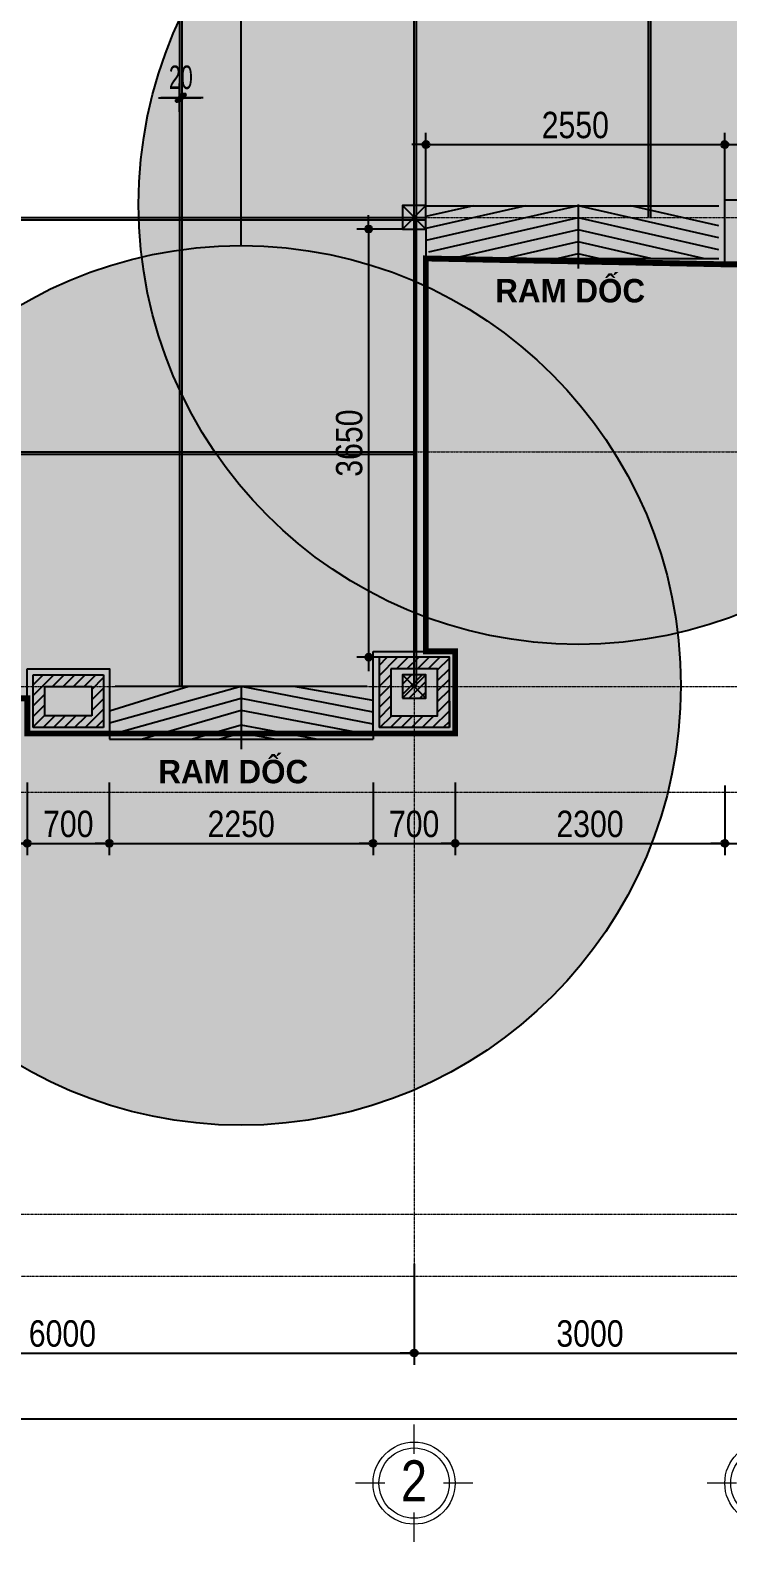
# Model space of a CAD drawing. Header units: millimetres. Extents: x 2297 to 44063, y 1595 to 26344.
# Drawn here: x 10556 to 16506, y 2020 to 14907 of the extents above; entities that cross this region are included whole.
import ezdxf
from ezdxf.enums import TextEntityAlignment as Align

# ---------------------------------------------------------------- set-up
doc = ezdxf.new("R2010")
doc.units = ezdxf.units.MM
doc.linetypes.add('ACAD_ISO10W100', pattern=[18, 12, -3, 0, -3])
for name, color, linetype in [('009', 251, 'Continuous'), ('DIM', 1, 'Continuous'), ('HACTH', 8, 'Continuous'), ('TAGS', 60, 'Continuous'), ('TEXT', 7, 'Continuous'), ('TUONG', 131, 'Continuous'), ('WALL', 4, 'Continuous')]:
    doc.layers.add(name, color=color, linetype=linetype)
for name, color, linetype, lineweight in [('NET-THAY', 2, 'Continuous', 13), ('TEN TRUC', 3, 'Continuous', 18), ('TRUC', 24, 'Continuous', 0)]:
    doc.layers.add(name, color=color, linetype=linetype, lineweight=lineweight)
doc.styles.add('HEL-CONDENSE', font='')
doc.styles.add('KICHTHUOC', font='', dxfattribs={"width": 0.8})
doc.styles.add('SWISS-CONDENSE', font='')
doc.styles.add('VNI-HELVE-CONDENSEN', font='')
doc.styles.get('HEL-CONDENSE').set_extended_font_data('VNI-Helve-Condense')
doc.styles.get('KICHTHUOC').set_extended_font_data('VNI-Helve-Condense')
doc.styles.get('SWISS-CONDENSE').set_extended_font_data('VNI-Swiss-Condense')
doc.styles.get('VNI-HELVE-CONDENSEN').set_extended_font_data('VNI-Helve-Condense')
doc.dimstyles.new('1-100', dxfattribs={"dimtxt": 200, "dimasz": 60, "dimexe": 0, "dimexo": 0, "dimgap": 70, "dimtad": 1, "dimtoh": 1, "dimdec": 0, "dimzin": 9, "dimdsep": 46, "dimtxsty": 'KICHTHUOC', "dimblk": 'KTHUOC', "dimcen": 15, "dimdle": 150, "dimclrd": 256, "dimclre": 256, "dimclrt": 7, "dimadec": 0, "dimazin": 0, "dimtfac": 1, "dimtdec": 0, "dimtix": 1, "dimtmove": 2, "dimatfit": 3, "dimfxl": 1, "dimtolj": 1, "dimtzin": 1, "dimarcsym": 0})
doc.dimstyles.new('D100', dxfattribs={"dimtxt": 225, "dimasz": 1.2, "dimexe": 100, "dimexo": 0, "dimgap": 50, "dimtad": 1, "dimdec": 0, "dimzin": 13, "dimdsep": 46, "dimtxsty": 'HEL-CONDENSE', "dimblk": 'D50', "dimcen": 0, "dimclrd": 1, "dimclre": 1, "dimclrt": 7, "dimadec": 0, "dimazin": 0, "dimtfac": 1, "dimtdec": 0, "dimtmove": 0, "dimatfit": 3, "dimldrblk": 'D50', "dimfxl": 1, "dimtolj": 1, "dimtzin": 13, "dimarcsym": 0})

# ---------------------------------------------------------------- blocks, each defined once
blk = doc.blocks.new('D50')
at = {"layer": 'DIM'}
blk.add_hatch(color=256, dxfattribs=at).paths.add_polyline_path([(25, 0, 1), (-25, 0, 1)])
blk.add_line((25, 0), (100, 0), dxfattribs=at)
blk.add_circle((0, 0), 25, dxfattribs=at)
blk = doc.blocks.new('*D190')
at = {"layer": 'DEFPOINTS', "color": 0, "transparency": 16777216}
for p in [(7831, 4390), (13831, 4390), (13831, 3629)]:
    blk.add_point(p, dxfattribs=at)
at = {"layer": 'DIM', "color": 1, "lineweight": -2, "transparency": 16777216}
for p, q in [((7831, 4390), (7831, 3529)), ((13831, 4390), (13831, 3529)), ((7833, 3629), (13830, 3629))]:
    blk.add_line(p, q, dxfattribs=at)
at = {"layer": 'DIM', "color": 1, "lineweight": -2, "transparency": 16777216, "xscale": 1.199999999999999, "yscale": 1.199999999999999, "zscale": 1.199999999999999, "rotation": 180}
blk.add_blockref('D50', (7831, 3629), dxfattribs=at)
at = {"layer": 'DIM', "color": 1, "lineweight": -2, "transparency": 16777216, "xscale": 1.199999999999999, "yscale": 1.199999999999999, "zscale": 1.199999999999999}
blk.add_blockref('D50', (13831, 3629), dxfattribs=at)
at = {"layer": 'DIM', "color": 7, "transparency": 16777216, "insert": (10831, 3794), "char_height": 225, "attachment_point": 5, "style": 'HEL-CONDENSE'}
blk.add_mtext('\\A1;6000', dxfattribs=at)
blk = doc.blocks.new('*D191')
at = {"layer": 'DEFPOINTS', "color": 0, "transparency": 16777216}
for p in [(13831, 4390), (16831, 4390), (16831, 3629)]:
    blk.add_point(p, dxfattribs=at)
at = {"layer": 'DIM', "color": 1, "lineweight": -2, "transparency": 16777216}
for p, q in [((13831, 4390), (13831, 3529)), ((16831, 4390), (16831, 3529)), ((13833, 3629), (16830, 3629))]:
    blk.add_line(p, q, dxfattribs=at)
at = {"layer": 'DIM', "color": 1, "lineweight": -2, "transparency": 16777216, "xscale": 1.199999999999999, "yscale": 1.199999999999999, "zscale": 1.199999999999999, "rotation": 180}
blk.add_blockref('D50', (13831, 3629), dxfattribs=at)
at = {"layer": 'DIM', "color": 1, "lineweight": -2, "transparency": 16777216, "xscale": 1.199999999999999, "yscale": 1.199999999999999, "zscale": 1.199999999999999}
blk.add_blockref('D50', (16831, 3629), dxfattribs=at)
at = {"layer": 'DIM', "color": 7, "transparency": 16777216, "insert": (15331, 3794), "char_height": 225, "attachment_point": 5, "style": 'HEL-CONDENSE'}
blk.add_mtext('\\A1;3000', dxfattribs=at)
blk = doc.blocks.new('A$C206177D3')
at = {"layer": 'TEN TRUC', "ltscale": 1000}
for p, q in [((-37, 240), (-37, 490)), ((-287, -10), (-537, -10)), ((463, -10), (213, -10)), ((-37, -510), (-37, -260))]:
    blk.add_line(p, q, dxfattribs=at)
blk.add_circle((-37, -10), 350, dxfattribs=at)
at = {"layer": 'TEN TRUC', "color": 254, "ltscale": 1000}
blk.add_circle((-37, -10), 300, dxfattribs=at)
blk = doc.blocks.new('A$C225A2996')
at = {"layer": 'WALL'}
blk.add_hatch(color=4, dxfattribs=at).paths.add_polyline_path([(531, 82), (731, 82), (731, 282), (531, 282)])
at = {"layer": 'WALL', "color": 4}
for p, q in [((531, 282), (731, 82)), ((531, 82), (731, 282))]:
    blk.add_line(p, q, dxfattribs=at)
blk.add_lwpolyline([(531, 82), (731, 82), (731, 282), (531, 282)], close=True, dxfattribs=at)
blk = doc.blocks.new('*D150')
at = {"layer": 'DEFPOINTS', "color": 0, "transparency": 16777216}
for p in [(8281, 8577), (10531, 8494), (10531, 7974)]:
    blk.add_point(p, dxfattribs=at)
at = {"layer": 'DIM', "color": 1, "lineweight": -2, "transparency": 16777216}
for p, q in [((8281, 8577), (8281, 7874)), ((10531, 8494), (10531, 7874)), ((8283, 7974), (10530, 7974))]:
    blk.add_line(p, q, dxfattribs=at)
at = {"layer": 'DIM', "color": 1, "lineweight": -2, "transparency": 16777216, "xscale": 1.199999999999999, "yscale": 1.199999999999999, "zscale": 1.199999999999999, "rotation": 180}
blk.add_blockref('D50', (8281, 7974), dxfattribs=at)
at = {"layer": 'DIM', "color": 1, "lineweight": -2, "transparency": 16777216, "xscale": 1.199999999999999, "yscale": 1.199999999999999, "zscale": 1.199999999999999}
blk.add_blockref('D50', (10531, 7974), dxfattribs=at)
at = {"layer": 'DIM', "color": 7, "transparency": 16777216, "insert": (9406, 8139), "char_height": 225, "attachment_point": 5, "style": 'HEL-CONDENSE'}
blk.add_mtext('\\A1;2250', dxfattribs=at)
blk = doc.blocks.new('*D151')
at = {"layer": 'DEFPOINTS', "color": 0, "transparency": 16777216}
for p in [(10531, 8494), (11231, 8494), (11231, 7974)]:
    blk.add_point(p, dxfattribs=at)
at = {"layer": 'DIM', "color": 1, "lineweight": -2, "transparency": 16777216}
for p, q in [((10531, 8494), (10531, 7874)), ((11231, 8494), (11231, 7874)), ((10533, 7974), (11230, 7974))]:
    blk.add_line(p, q, dxfattribs=at)
at = {"layer": 'DIM', "color": 1, "lineweight": -2, "transparency": 16777216, "xscale": 1.199999999999999, "yscale": 1.199999999999999, "zscale": 1.199999999999999, "rotation": 180}
blk.add_blockref('D50', (10531, 7974), dxfattribs=at)
at = {"layer": 'DIM', "color": 1, "lineweight": -2, "transparency": 16777216, "xscale": 1.199999999999999, "yscale": 1.199999999999999, "zscale": 1.199999999999999}
blk.add_blockref('D50', (11231, 7974), dxfattribs=at)
at = {"layer": 'DIM', "color": 7, "transparency": 16777216, "insert": (10881, 8139), "char_height": 225, "attachment_point": 5, "style": 'HEL-CONDENSE'}
blk.add_mtext('\\A1;700', dxfattribs=at)
blk = doc.blocks.new('*D152')
at = {"layer": 'DEFPOINTS', "color": 0, "transparency": 16777216}
for p in [(11231, 8494), (13481, 8494), (13481, 7974)]:
    blk.add_point(p, dxfattribs=at)
at = {"layer": 'DIM', "color": 1, "lineweight": -2, "transparency": 16777216}
for p, q in [((11231, 8494), (11231, 7874)), ((13481, 8494), (13481, 7874)), ((11233, 7974), (13480, 7974))]:
    blk.add_line(p, q, dxfattribs=at)
at = {"layer": 'DIM', "color": 1, "lineweight": -2, "transparency": 16777216, "xscale": 1.199999999999999, "yscale": 1.199999999999999, "zscale": 1.199999999999999, "rotation": 180}
blk.add_blockref('D50', (11231, 7974), dxfattribs=at)
at = {"layer": 'DIM', "color": 1, "lineweight": -2, "transparency": 16777216, "xscale": 1.199999999999999, "yscale": 1.199999999999999, "zscale": 1.199999999999999}
blk.add_blockref('D50', (13481, 7974), dxfattribs=at)
at = {"layer": 'DIM', "color": 7, "transparency": 16777216, "insert": (12356, 8139), "char_height": 225, "attachment_point": 5, "style": 'HEL-CONDENSE'}
blk.add_mtext('\\A1;2250', dxfattribs=at)
blk = doc.blocks.new('*D153')
at = {"layer": 'DEFPOINTS', "color": 0, "transparency": 16777216}
for p in [(13481, 8494), (14181, 8494), (14181, 7974)]:
    blk.add_point(p, dxfattribs=at)
at = {"layer": 'DIM', "color": 1, "lineweight": -2, "transparency": 16777216}
for p, q in [((13481, 8494), (13481, 7874)), ((14181, 8494), (14181, 7874)), ((13483, 7974), (14180, 7974))]:
    blk.add_line(p, q, dxfattribs=at)
at = {"layer": 'DIM', "color": 1, "lineweight": -2, "transparency": 16777216, "xscale": 1.199999999999999, "yscale": 1.199999999999999, "zscale": 1.199999999999999, "rotation": 180}
blk.add_blockref('D50', (13481, 7974), dxfattribs=at)
at = {"layer": 'DIM', "color": 1, "lineweight": -2, "transparency": 16777216, "xscale": 1.199999999999999, "yscale": 1.199999999999999, "zscale": 1.199999999999999}
blk.add_blockref('D50', (14181, 7974), dxfattribs=at)
at = {"layer": 'DIM', "color": 7, "transparency": 16777216, "insert": (13831, 8139), "char_height": 225, "attachment_point": 5, "style": 'HEL-CONDENSE'}
blk.add_mtext('\\A1;700', dxfattribs=at)
blk = doc.blocks.new('*D154')
at = {"layer": 'DEFPOINTS', "color": 0, "transparency": 16777216}
for p in [(14181, 8494), (16481, 8469), (16481, 7974)]:
    blk.add_point(p, dxfattribs=at)
at = {"layer": 'DIM', "color": 1, "lineweight": -2, "transparency": 16777216}
for p, q in [((14181, 8494), (14181, 7874)), ((16481, 8469), (16481, 7874)), ((14183, 7974), (16480, 7974))]:
    blk.add_line(p, q, dxfattribs=at)
at = {"layer": 'DIM', "color": 1, "lineweight": -2, "transparency": 16777216, "xscale": 1.199999999999999, "yscale": 1.199999999999999, "zscale": 1.199999999999999, "rotation": 180}
blk.add_blockref('D50', (14181, 7974), dxfattribs=at)
at = {"layer": 'DIM', "color": 1, "lineweight": -2, "transparency": 16777216, "xscale": 1.199999999999999, "yscale": 1.199999999999999, "zscale": 1.199999999999999}
blk.add_blockref('D50', (16481, 7974), dxfattribs=at)
at = {"layer": 'DIM', "color": 7, "transparency": 16777216, "insert": (15331, 8139), "char_height": 225, "attachment_point": 5, "style": 'HEL-CONDENSE'}
blk.add_mtext('\\A1;2300', dxfattribs=at)
blk = doc.blocks.new('*D155')
at = {"layer": 'DEFPOINTS', "color": 0, "transparency": 16777216}
for p in [(16481, 8469), (17181, 8469), (17181, 7974)]:
    blk.add_point(p, dxfattribs=at)
at = {"layer": 'DIM', "color": 1, "lineweight": -2, "transparency": 16777216}
for p, q in [((16481, 8469), (16481, 7874)), ((17181, 8469), (17181, 7874)), ((16483, 7974), (17180, 7974))]:
    blk.add_line(p, q, dxfattribs=at)
at = {"layer": 'DIM', "color": 1, "lineweight": -2, "transparency": 16777216, "xscale": 1.199999999999999, "yscale": 1.199999999999999, "zscale": 1.199999999999999, "rotation": 180}
blk.add_blockref('D50', (16481, 7974), dxfattribs=at)
at = {"layer": 'DIM', "color": 1, "lineweight": -2, "transparency": 16777216, "xscale": 1.199999999999999, "yscale": 1.199999999999999, "zscale": 1.199999999999999}
blk.add_blockref('D50', (17181, 7974), dxfattribs=at)
at = {"layer": 'DIM', "color": 7, "transparency": 16777216, "insert": (16831, 8139), "char_height": 225, "attachment_point": 5, "style": 'HEL-CONDENSE'}
blk.add_mtext('\\A1;700', dxfattribs=at)
blk = doc.blocks.new('*D104')
at = {"layer": '009', "color": 1, "lineweight": -2, "transparency": 16777216}
for p, q in [((7831, 5104), (7831, 2964)), ((40831, 4812), (40831, 2964)), ((40830, 3064), (7833, 3064))]:
    blk.add_line(p, q, dxfattribs=at)
at = {"layer": 'DEFPOINTS', "color": 0, "transparency": 16777216}
for p in [(7831, 5104), (40831, 4812), (7831, 3064)]:
    blk.add_point(p, dxfattribs=at)
at = {"layer": '009', "color": 1, "lineweight": -2, "transparency": 16777216, "xscale": 1.199999999999999, "yscale": 1.199999999999999, "zscale": 1.199999999999999, "rotation": 180}
blk.add_blockref('D50', (7831, 3064), dxfattribs=at)
at = {"layer": '009', "color": 1, "lineweight": -2, "transparency": 16777216, "xscale": 1.199999999999999, "yscale": 1.199999999999999, "zscale": 1.199999999999999}
blk.add_blockref('D50', (40831, 3064), dxfattribs=at)
at = {"layer": '009', "color": 7, "transparency": 16777216, "insert": (24331, 3229), "char_height": 225, "attachment_point": 5, "style": 'HEL-CONDENSE'}
blk.add_mtext('\\A1;33000', dxfattribs=at)
blk = doc.blocks.new('*D107')
at = {"layer": '009', "color": 1, "lineweight": -2, "transparency": 16777216}
for p, q in [((13731, 13212), (13343, 13212)), ((13443, 13210), (13443, 9563)), ((13731, 9562), (13343, 9562))]:
    blk.add_line(p, q, dxfattribs=at)
at = {"layer": 'DEFPOINTS', "color": 0, "transparency": 16777216}
for p in [(13731, 13212), (13443, 9562), (13731, 9562)]:
    blk.add_point(p, dxfattribs=at)
at = {"layer": '009', "color": 1, "lineweight": -2, "transparency": 16777216, "xscale": 1.199999999999999, "yscale": 1.199999999999999, "zscale": 1.199999999999999}
for p, rotation in [((13443, 13212), 90), ((13443, 9562), 270)]:
    blk.add_blockref('D50', p, dxfattribs=dict(at, rotation=rotation))
at = {"layer": '009', "color": 7, "transparency": 16777216, "insert": (13278, 11387), "char_height": 225, "attachment_point": 5, "rotation": 90, "style": 'HEL-CONDENSE'}
blk.add_mtext('\\A1;3650', dxfattribs=at)
blk = doc.blocks.new('*D111')
at = {"layer": 'DEFPOINTS', "color": 0, "transparency": 16777216}
for p in [(16481, 13933), (13931, 13412), (16481, 13462)]:
    blk.add_point(p, dxfattribs=at)
at = {"layer": 'DIM', "color": 1, "lineweight": -2, "transparency": 16777216}
for p, q in [((13931, 13412), (13931, 14033)), ((13933, 13933), (16480, 13933)), ((16481, 13462), (16481, 14033))]:
    blk.add_line(p, q, dxfattribs=at)
at = {"layer": 'DIM', "color": 1, "lineweight": -2, "transparency": 16777216, "xscale": 1.199999999999999, "yscale": 1.199999999999999, "zscale": 1.199999999999999, "rotation": 180}
blk.add_blockref('D50', (13931, 13933), dxfattribs=at)
at = {"layer": 'DIM', "color": 1, "lineweight": -2, "transparency": 16777216, "xscale": 1.199999999999999, "yscale": 1.199999999999999, "zscale": 1.199999999999999}
blk.add_blockref('D50', (16481, 13933), dxfattribs=at)
at = {"layer": 'DIM', "color": 7, "transparency": 16777216, "insert": (15206, 14098), "char_height": 225, "attachment_point": 5, "style": 'HEL-CONDENSE'}
blk.add_mtext('\\A1;2550', dxfattribs=at)
blk = doc.blocks.new('KTHUOC')
at = {"ltscale": 50}
h = blk.add_hatch(color=256, dxfattribs=at)
edge = h.paths.add_edge_path()
edge.add_line((0.28, 0.53), (-0.53, -0.28))
edge.add_arc((-0.41, -0.41), 0.175, 135, 225)
edge.add_arc((-0.41, -0.41), 0.175, 225, 315)
edge.add_line((-0.28, -0.53), (0.53, 0.28))
edge.add_arc((0.41, 0.41), 0.175, 315, 405)
edge.add_arc((0.41, 0.41), 0.175, 45, 135)
for p, q in [((-3, 0), (3, 0)), ((0, -2), (0, 2))]:
    blk.add_line(p, q)
blk.add_lwpolyline([(0.28, 0.53), (-0.53, -0.28, 0.414214), (-0.53, -0.53), (-0.53, -0.53, 0.414214), (-0.28, -0.53), (0.53, 0.28, 0.414214), (0.53, 0.53), (0.53, 0.53, 0.414214)], format="xyb", close=True)
blk = doc.blocks.new('*D115')
at = {"lineweight": -2, "transparency": 16777216}
for p, q in [((11831, 14703), (11831, 14332)), ((11851, 14703), (11851, 14332)), ((11771, 14332), (11711, 14332)), ((11831, 14332), (11851, 14332)), ((11911, 14332), (11971, 14332))]:
    blk.add_line(p, q, dxfattribs=at)
at = {"layer": 'DEFPOINTS', "color": 0, "transparency": 16777216}
for p in [(11831, 14703), (11851, 14703), (11851, 14332)]:
    blk.add_point(p, dxfattribs=at)
at = {"lineweight": -2, "transparency": 16777216, "xscale": 60, "yscale": 60, "zscale": 60}
blk.add_blockref('KTHUOC', (11831, 14332), dxfattribs=at)
at = {"lineweight": -2, "transparency": 16777216, "xscale": 60, "yscale": 60, "zscale": 60, "rotation": 180}
blk.add_blockref('KTHUOC', (11851, 14332), dxfattribs=at)
at = {"color": 7, "transparency": 16777216, "insert": (11841, 14505), "char_height": 200, "attachment_point": 5, "style": 'KICHTHUOC'}
blk.add_mtext('\\A1;20', dxfattribs=at)

msp = doc.modelspace()

# ---------------------------------------------------------------- hatches: boundary and pattern name
at = {"layer": '009'}
h = msp.add_hatch(dxfattribs=at)
h.set_pattern_fill('ANSI31', color=256, scale=20, style=0)
h.set_pattern_definition([(45, (-1291592.29, -402006.06), (-44.9012806, 44.9012806), [])])
h.paths.add_polyline_path([(8231.404, 9561.581), (7481.404, 9561.581), (7481.404, 8961.581), (8231.404, 8961.581)])
h.paths.add_polyline_path([(8131.404, 9461.581), (8131.404, 9061.581), (7581.404, 9061.581), (7581.404, 9461.581)], flags=16)
h.paths.add_polyline_path([(7931.404, 9411.581), (7931.404, 9211.581), (7731.404, 9211.581), (7731.404, 9411.581)], flags=0)
h.paths.add_polyline_path([(10581.404, 9411.581), (10581.404, 8961.581), (11181.404, 8961.581), (11181.404, 9411.581)])
h.paths.add_polyline_path([(10681.404, 9311.581), (11081.404, 9311.581), (11081.404, 9061.581), (10681.404, 9061.581)], flags=16)
h.paths.add_polyline_path([(13531.404, 9561.581), (13531.404, 8961.581), (14131.404, 8961.581), (14131.404, 9561.581)])
h.paths.add_polyline_path([(13631.404, 9461.581), (14031.404, 9461.581), (14031.404, 9061.581), (13631.404, 9061.581)], flags=16)
h.paths.add_polyline_path([(13731.404, 9411.581), (13931.404, 9411.581), (13931.404, 9211.581), (13731.404, 9211.581)], flags=0)

# ---------------------------------------------------------------- linework, layer by layer
for points in [[(11831.404, 9311.581), (11831.404, 23211.581)], [(11851.404, 9311.581), (11851.404, 23211.581)], [(15831.404, 13311.581), (15831.404, 23211.581)], [(15851.404, 13311.581), (15851.404, 23211.581)], [(13831.404, 9311.581), (13831.404, 23161.581)], [(13851.404, 9311.581), (13851.404, 23161.581)], [(7831.404, 13311.581), (13931.404, 13311.581)], [(7831.404, 13291.581), (13931.404, 13291.581)], [(13851.404, 13286.581), (13831.404, 13286.581), (13831.404, 9611.581)], [(13931.404, 13211.581), (13931.404, 9611.581)], [(7831.404, 11311.581), (13831.404, 11311.581)], [(7831.404, 11291.581), (13831.404, 11291.581)], [(13431.404, 9311.581), (11281.404, 9311.581)]]:
    msp.add_lwpolyline(points)
at = {"const_width": 50}
msp.add_lwpolyline([(17181.404, 12911.581), (16481.404, 12911.581), (13931.404, 12961.581), (13931.404, 9611.581), (14181.404, 9611.581), (14181.404, 8911.581), (11231.404, 8911.581), (10531.404, 8911.581), (10531.404, 9211.581), (8281.404, 9211.581), (8281.404, 8911.581), (7431.404, 8911.581), (7431.404, 9611.581), (7731.404, 9611.581), (7731.404, 12961.581), (7431.404, 12961.581), (7431.404, 13661.581), (7731.404, 13661.581), (7731.404, 16961.581)], dxfattribs=at)
at = {"layer": '009'}
for p, q in [((11231.404, 8911.581), (11231.404, 8861.581)), ((13481.404, 8911.581), (13481.404, 8861.581))]:
    msp.add_line(p, q, dxfattribs=at)
at = {"layer": 'HACTH'}
for points in [[(13931.404, 13411.581), (16431.404, 13411.581)], [(16431.404, 13136.32), (15231.404, 13411.581), (13931.404, 13113.381)], [(14784.132, 13411.581), (13931.404, 13215.979)], [(14336.861, 13411.581), (13931.404, 13318.576)], [(16431.404, 13238.917), (15678.675, 13411.581)], [(16431.404, 13033.723), (15231.404, 13308.984), (13953.761, 13015.913)], [(16298.633, 12961.581), (15231.404, 13206.387), (14164.175, 12961.581)], [(15851.361, 12961.581), (15231.404, 13103.79), (14611.446, 12961.581)], [(13931.404, 12961.581), (16431.404, 12961.581)], [(15404.089, 12961.581), (15231.404, 13001.193), (15058.718, 12961.581)], [(13481.404, 9094.27), (12356.404, 9311.581), (11231.404, 8999.512)], [(11909.132, 9311.581), (11231.404, 9100.398)], [(13481.404, 9191.896), (12803.675, 9311.581)], [(13481.404, 8991.673), (12356.404, 9208.984), (11231.404, 8895.767)], [(13481.404, 8893.262), (12356.404, 9106.387), (11514.175, 8861.581)], [(12996.488, 8861.581), (12356.404, 8982.842), (11939.219, 8861.581)], [(12637.208, 8861.581), (12356.404, 8914.778), (12173.385, 8861.581)], [(11231.404, 8861.581), (13481.404, 8861.581)]]:
    msp.add_lwpolyline(points, dxfattribs=at)
at = {"layer": 'NET-THAY', "linetype": 'ByBlock', "lineweight": -2}
for points in [[(16481.404, 13461.581), (17181.404, 13461.581), (17181.404, 12911.581), (16481.404, 12911.581)], [(13481.404, 9611.581), (14181.404, 9611.581), (14181.404, 8911.581), (13481.404, 8911.581)], [(10531.404, 9461.581), (11231.404, 9461.581), (11231.404, 8911.581), (10531.404, 8911.581)]]:
    msp.add_lwpolyline(points, close=True, dxfattribs=at)
at = {"layer": 'TRUC', "linetype": 'ACAD_ISO10W100', "ltscale": 0.2}
msp.add_lwpolyline([(5377.419, 25383.838), (43147.731, 25383.838), (43147.731, 4281.809), (5377.419, 4281.809)], close=True, dxfattribs=at)
for points in [[(13831.404, 25383.838), (13831.404, 4281.809)], [(13831.404, 25383.838), (13831.404, 4281.809)], [(5377.419, 13311.581), (43147.731, 13311.581)], [(5377.419, 11311.581), (43147.731, 11311.581)], [(5377.419, 11311.581), (43147.731, 11311.581)], [(5377.419, 9311.581), (43147.731, 9311.581)], [(5377.419, 8411.581), (43147.731, 8411.581)], [(5377.419, 4811.581), (43147.731, 4811.581)]]:
    msp.add_lwpolyline(points, dxfattribs=at)
at = {"layer": 'TUONG'}
for p, q in [((10581.404, 8961.581), (10581.404, 9411.581)), ((10581.404, 9411.581), (11181.404, 9411.581)), ((11181.404, 9411.581), (11181.404, 8961.581)), ((10681.404, 9061.581), (10681.404, 9311.581)), ((10681.404, 9311.581), (11081.404, 9311.581)), ((11081.404, 9311.581), (11081.404, 9061.581)), ((14131.404, 9186.581), (14131.404, 8961.581)), ((11081.404, 9061.581), (10681.404, 9061.581)), ((11181.404, 8961.581), (10581.404, 8961.581)), ((14131.404, 8961.581), (13531.404, 8961.581))]:
    msp.add_line(p, q, dxfattribs=at)
for points in [[(14131.404, 8961.581), (14131.404, 9561.581), (13531.404, 9561.581), (13531.404, 8961.581)], [(13631.404, 9461.581), (13631.404, 9061.581), (14031.404, 9061.581), (14031.404, 9061.581), (14031.404, 9461.581), (13631.404, 9461.581)]]:
    msp.add_lwpolyline(points, dxfattribs=at)

# ---------------------------------------------------------------- block references
at = {"layer": 'TAGS', "ltscale": 1000}
ref = msp.add_blockref('A$C206177D3', (13868.025, 2529.488), dxfattribs=at)
ref.add_attrib('A', '2', dxfattribs={"color": 7, "ltscale": 1000, "height": 350, "style": 'VNI-HELVE-CONDENSEN'}).set_placement((13829.721, 2363.85), align=Align.CENTER)
ref = msp.add_blockref('A$C206177D3', (16868.025, 2529.488), dxfattribs=at)
ref.add_attrib('A', '3', dxfattribs={"color": 7, "ltscale": 1000, "height": 350, "style": 'VNI-HELVE-CONDENSEN'}).set_placement((16829.721, 2363.85), align=Align.CENTER)
at = {"layer": 'TUONG', "color": 4}
for p in [(13200.013, 13129.948), (13200.013, 9129.948)]:
    msp.add_blockref('A$C225A2996', p, dxfattribs=at)

# ---------------------------------------------------------------- texts
at = {"layer": 'TEXT', "linetype": 'ByBlock', "lineweight": -2, "char_height": 200, "attachment_point": 1, "style": 'SWISS-CONDENSE'}
for insert in [(14523.233, 12786.525), (11649.336, 8686.525)]:
    msp.add_mtext('{\\fVNI-Avo|b1|i0|c0|p2;RAM DOÁC }', dxfattribs=dict(at, insert=insert))

# ---------------------------------------------------------------- dimensions: what is measured, and where the dimension line sits
dim = msp.add_linear_dim(base=(11851.404, 14332.476), p1=(11831.404, 14703.397), p2=(11851.404, 14703.397), dimstyle='1-100')
dim.commit()
dim.dimension.update_dxf_attribs({"geometry": '*D115', "text_midpoint": (11841.404, 14504.609)})
at = {"layer": '009'}
dim = msp.add_linear_dim(base=(13442.537, 9561.581), p1=(13731.404, 13211.581), p2=(13731.404, 9561.581), angle=90, dimstyle='D100', dxfattribs=at)
dim.commit()
dim.dimension.update_dxf_attribs({"geometry": '*D107', "text_midpoint": (13277.637, 11386.581)})
dim = msp.add_linear_dim(base=(7831.404, 3063.942), p1=(40831.404, 4811.581), p2=(7831.404, 5103.942), dimstyle='D100', dxfattribs=at)
dim.commit()
dim.dimension.update_dxf_attribs({"geometry": '*D104', "text_midpoint": (24331.404, 3228.842)})
at = {"layer": 'DIM'}
for base, p1, p2, picture, middle in [((16481.404, 13932.917), (13931.404, 13411.581), (16481.404, 13461.581), '*D111', (15206.404, 14097.817)), ((10531.404, 7974.121), (8281.404, 8576.651), (10531.404, 8493.536), '*D150', (9406.404, 8139.021)), ((11231.404, 7974.121), (10531.404, 8493.536), (11231.404, 8493.536), '*D151', (10881.404, 8139.021)), ((13481.404, 7974.121), (11231.404, 8493.536), (13481.404, 8493.536), '*D152', (12356.404, 8139.021)), ((14181.404, 7974.121), (13481.404, 8493.536), (14181.404, 8493.536), '*D153', (13831.404, 8139.021)), ((16481.404, 7974.121), (14181.404, 8493.536), (16481.404, 8469.181), '*D154', (15331.404, 8139.021)), ((17181.404, 7974.121), (16481.404, 8469.181), (17181.404, 8469.181), '*D155', (16831.404, 8139.021))]:
    dim = msp.add_linear_dim(base=base, p1=p1, p2=p2, dimstyle='D100', override={"dimtmove": 1}, dxfattribs=at)
    dim.commit()
    dim.dimension.update_dxf_attribs({"geometry": picture, "text_midpoint": middle})
dim = msp.add_aligned_dim(p1=(7831.404, 4390.448), p2=(13831.404, 4390.448), distance=-761.604, dimstyle='D100', dxfattribs=at)
dim.commit()
dim.dimension.update_dxf_attribs({"geometry": '*D190', "text_midpoint": (10831.404, 3793.744)})
dim = msp.add_linear_dim(base=(16831.404, 3628.844), p1=(13831.404, 4390.448), p2=(16831.404, 4390.448), angle=180, dimstyle='D100', override={"dimtmove": 1}, dxfattribs=at)
dim.commit()
dim.dimension.update_dxf_attribs({"geometry": '*D191', "text_midpoint": (15331.404, 3793.744)})

# ---------------------------------------------------------------- leaders
for points in [[(15231.404, 13420.982), (15231.404, 12876.454)], [(12356.404, 9320.982), (12356.404, 8776.454)]]:
    msp.add_leader(points, dimstyle='D100', override={"dimasz": 150, "dimgap": 50, "dimtad": 0})

doc.saveas('drawing.dxf')
